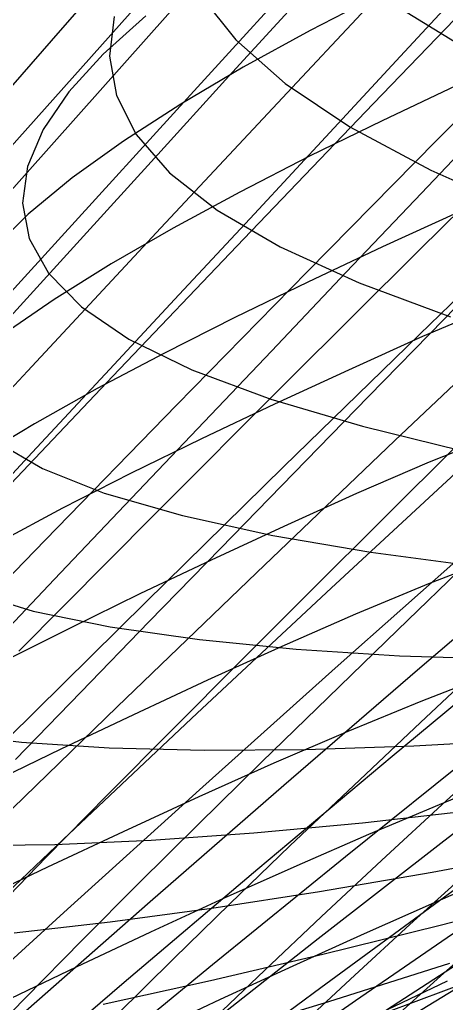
# Model space of a CAD drawing. Extents: x -607 to 1285, y -867 to 355.
# Drawn here: x 522.3 to 596.1, y -532 to -362 of the extents above; entities that cross this region are included whole.
import ezdxf

# ---------------------------------------------------------------- set-up
doc = ezdxf.new("R2010")
doc.units = 0
for name, color, linetype in [('0_5976', 7, 'CONTINUOUS'), ('0_5977', 7, 'CONTINUOUS'), ('0_6079', 7, 'CONTINUOUS'), ('0_6080', 7, 'CONTINUOUS'), ('0_6114', 7, 'CONTINUOUS'), ('0_6115', 7, 'CONTINUOUS'), ('0_6181', 7, 'CONTINUOUS'), ('0_6182', 7, 'CONTINUOUS'), ('0_6183', 7, 'CONTINUOUS'), ('0_6216', 7, 'CONTINUOUS'), ('0_6217', 7, 'CONTINUOUS'), ('0_6218', 7, 'CONTINUOUS'), ('0_6219', 7, 'CONTINUOUS'), ('0_6283', 7, 'CONTINUOUS'), ('0_6284', 7, 'CONTINUOUS'), ('0_6285', 7, 'CONTINUOUS'), ('0_6286', 7, 'CONTINUOUS'), ('0_6319', 7, 'CONTINUOUS'), ('0_6320', 7, 'CONTINUOUS'), ('0_6321', 7, 'CONTINUOUS'), ('0_6322', 7, 'CONTINUOUS'), ('0_6323', 7, 'CONTINUOUS'), ('0_6324', 7, 'CONTINUOUS'), ('0_6325', 7, 'CONTINUOUS'), ('0_6387', 7, 'CONTINUOUS'), ('0_6388', 7, 'CONTINUOUS'), ('0_6389', 7, 'CONTINUOUS'), ('0_6390', 7, 'CONTINUOUS'), ('0_6424', 7, 'CONTINUOUS'), ('0_6425', 7, 'CONTINUOUS'), ('0_6426', 7, 'CONTINUOUS'), ('0_6427', 7, 'CONTINUOUS'), ('0_6428', 7, 'CONTINUOUS'), ('0_6429', 7, 'CONTINUOUS'), ('0_6430', 7, 'CONTINUOUS'), ('0_6490', 7, 'CONTINUOUS'), ('0_6491', 7, 'CONTINUOUS'), ('0_6492', 7, 'CONTINUOUS'), ('0_6493', 7, 'CONTINUOUS'), ('0_6494', 7, 'CONTINUOUS'), ('0_6529', 7, 'CONTINUOUS'), ('0_6530', 7, 'CONTINUOUS'), ('0_6531', 7, 'CONTINUOUS'), ('0_6532', 7, 'CONTINUOUS'), ('0_6533', 7, 'CONTINUOUS'), ('0_6534', 7, 'CONTINUOUS'), ('0_6535', 7, 'CONTINUOUS'), ('0_6594', 7, 'CONTINUOUS'), ('0_6595', 7, 'CONTINUOUS'), ('0_6596', 7, 'CONTINUOUS'), ('0_6597', 7, 'CONTINUOUS'), ('0_6634', 7, 'CONTINUOUS'), ('0_6635', 7, 'CONTINUOUS'), ('0_6636', 7, 'CONTINUOUS'), ('0_6637', 7, 'CONTINUOUS'), ('0_6638', 7, 'CONTINUOUS'), ('0_6639', 7, 'CONTINUOUS'), ('0_6640', 7, 'CONTINUOUS'), ('0_6641', 7, 'CONTINUOUS'), ('0_6642', 7, 'CONTINUOUS'), ('0_6695', 7, 'CONTINUOUS'), ('0_6696', 7, 'CONTINUOUS'), ('0_6697', 7, 'CONTINUOUS'), ('0_6698', 7, 'CONTINUOUS'), ('0_6738', 7, 'CONTINUOUS'), ('0_6739', 7, 'CONTINUOUS'), ('0_6740', 7, 'CONTINUOUS'), ('0_6741', 7, 'CONTINUOUS'), ('0_6742', 7, 'CONTINUOUS'), ('0_6743', 7, 'CONTINUOUS'), ('0_6744', 7, 'CONTINUOUS'), ('0_6798', 7, 'CONTINUOUS'), ('0_6799', 7, 'CONTINUOUS'), ('0_6800', 7, 'CONTINUOUS'), ('0_6801', 7, 'CONTINUOUS'), ('0_6842', 7, 'CONTINUOUS'), ('0_6843', 7, 'CONTINUOUS'), ('0_6844', 7, 'CONTINUOUS'), ('0_6845', 7, 'CONTINUOUS'), ('0_6846', 7, 'CONTINUOUS'), ('0_6847', 7, 'CONTINUOUS'), ('0_6900', 7, 'CONTINUOUS'), ('0_6901', 7, 'CONTINUOUS'), ('0_6902', 7, 'CONTINUOUS'), ('0_6903', 7, 'CONTINUOUS'), ('0_6947', 7, 'CONTINUOUS'), ('0_6948', 7, 'CONTINUOUS'), ('0_6949', 7, 'CONTINUOUS'), ('0_6950', 7, 'CONTINUOUS'), ('0_6951', 7, 'CONTINUOUS'), ('0_7004', 7, 'CONTINUOUS'), ('0_7005', 7, 'CONTINUOUS'), ('0_7006', 7, 'CONTINUOUS'), ('0_7007', 7, 'CONTINUOUS'), ('0_7052', 7, 'CONTINUOUS'), ('0_7053', 7, 'CONTINUOUS'), ('0_7054', 7, 'CONTINUOUS'), ('0_7107', 7, 'CONTINUOUS'), ('0_7108', 7, 'CONTINUOUS'), ('0_7109', 7, 'CONTINUOUS'), ('0_7110', 7, 'CONTINUOUS'), ('0_7156', 7, 'CONTINUOUS'), ('0_7209', 7, 'CONTINUOUS'), ('0_7210', 7, 'CONTINUOUS'), ('0_7211', 7, 'CONTINUOUS'), ('0_7212', 7, 'CONTINUOUS'), ('0_7311', 7, 'CONTINUOUS'), ('0_7312', 7, 'CONTINUOUS'), ('0_7313', 7, 'CONTINUOUS'), ('0_7415', 7, 'CONTINUOUS'), ('0_7416', 7, 'CONTINUOUS'), ('0_7417', 7, 'CONTINUOUS'), ('0_7519', 7, 'CONTINUOUS'), ('0_7520', 7, 'CONTINUOUS'), ('0_7521', 7, 'CONTINUOUS'), ('0_7623', 7, 'CONTINUOUS'), ('0_7624', 7, 'CONTINUOUS'), ('0_7727', 7, 'CONTINUOUS'), ('0_7728', 7, 'CONTINUOUS'), ('0_7831', 7, 'CONTINUOUS'), ('0_8105', 7, 'CONTINUOUS'), ('0_8209', 7, 'CONTINUOUS'), ('0_8210', 7, 'CONTINUOUS'), ('0_8211', 7, 'CONTINUOUS'), ('0_8212', 7, 'CONTINUOUS'), ('0_8213', 7, 'CONTINUOUS'), ('0_8314', 7, 'CONTINUOUS'), ('0_8315', 7, 'CONTINUOUS'), ('0_8316', 7, 'CONTINUOUS'), ('0_8317', 7, 'CONTINUOUS'), ('0_8318', 7, 'CONTINUOUS'), ('0_8319', 7, 'CONTINUOUS'), ('0_8320', 7, 'CONTINUOUS'), ('0_8321', 7, 'CONTINUOUS'), ('0_8348', 7, 'CONTINUOUS'), ('0_8418', 7, 'CONTINUOUS'), ('0_8419', 7, 'CONTINUOUS'), ('0_8420', 7, 'CONTINUOUS'), ('0_8421', 7, 'CONTINUOUS'), ('0_8422', 7, 'CONTINUOUS'), ('0_8423', 7, 'CONTINUOUS'), ('0_8424', 7, 'CONTINUOUS'), ('0_8425', 7, 'CONTINUOUS'), ('0_8449', 7, 'CONTINUOUS'), ('0_8450', 7, 'CONTINUOUS'), ('0_8523', 7, 'CONTINUOUS'), ('0_8524', 7, 'CONTINUOUS'), ('0_8525', 7, 'CONTINUOUS'), ('0_8526', 7, 'CONTINUOUS'), ('0_8527', 7, 'CONTINUOUS'), ('0_8528', 7, 'CONTINUOUS'), ('0_8529', 7, 'CONTINUOUS'), ('0_8530', 7, 'CONTINUOUS'), ('0_8551', 7, 'CONTINUOUS'), ('0_8552', 7, 'CONTINUOUS'), ('0_8553', 7, 'CONTINUOUS'), ('0_8554', 7, 'CONTINUOUS'), ('0_8627', 7, 'CONTINUOUS'), ('0_8628', 7, 'CONTINUOUS'), ('0_8629', 7, 'CONTINUOUS'), ('0_8630', 7, 'CONTINUOUS'), ('0_8631', 7, 'CONTINUOUS'), ('0_8632', 7, 'CONTINUOUS'), ('0_8633', 7, 'CONTINUOUS'), ('0_8634', 7, 'CONTINUOUS'), ('0_8652', 7, 'CONTINUOUS'), ('0_8653', 7, 'CONTINUOUS'), ('0_8654', 7, 'CONTINUOUS'), ('0_8655', 7, 'CONTINUOUS'), ('0_8656', 7, 'CONTINUOUS'), ('0_8732', 7, 'CONTINUOUS'), ('0_8733', 7, 'CONTINUOUS'), ('0_8734', 7, 'CONTINUOUS'), ('0_8735', 7, 'CONTINUOUS'), ('0_8736', 7, 'CONTINUOUS'), ('0_8737', 7, 'CONTINUOUS'), ('0_8738', 7, 'CONTINUOUS'), ('0_8739', 7, 'CONTINUOUS'), ('0_8755', 7, 'CONTINUOUS'), ('0_8756', 7, 'CONTINUOUS'), ('0_8757', 7, 'CONTINUOUS'), ('0_8758', 7, 'CONTINUOUS'), ('0_8759', 7, 'CONTINUOUS'), ('0_8838', 7, 'CONTINUOUS'), ('0_8839', 7, 'CONTINUOUS'), ('0_8840', 7, 'CONTINUOUS'), ('0_8841', 7, 'CONTINUOUS'), ('0_8842', 7, 'CONTINUOUS'), ('0_8843', 7, 'CONTINUOUS'), ('0_8844', 7, 'CONTINUOUS'), ('0_8856', 7, 'CONTINUOUS'), ('0_8857', 7, 'CONTINUOUS'), ('0_8858', 7, 'CONTINUOUS'), ('0_8859', 7, 'CONTINUOUS'), ('0_8860', 7, 'CONTINUOUS'), ('0_8861', 7, 'CONTINUOUS'), ('0_8862', 7, 'CONTINUOUS'), ('0_8942', 7, 'CONTINUOUS'), ('0_8943', 7, 'CONTINUOUS'), ('0_8944', 7, 'CONTINUOUS'), ('0_8945', 7, 'CONTINUOUS'), ('0_8946', 7, 'CONTINUOUS'), ('0_8947', 7, 'CONTINUOUS'), ('0_8948', 7, 'CONTINUOUS'), ('0_8958', 7, 'CONTINUOUS'), ('0_8959', 7, 'CONTINUOUS'), ('0_8960', 7, 'CONTINUOUS'), ('0_8961', 7, 'CONTINUOUS'), ('0_8962', 7, 'CONTINUOUS'), ('0_8963', 7, 'CONTINUOUS'), ('0_8964', 7, 'CONTINUOUS'), ('0_9047', 7, 'CONTINUOUS'), ('0_9048', 7, 'CONTINUOUS'), ('0_9049', 7, 'CONTINUOUS'), ('0_9050', 7, 'CONTINUOUS'), ('0_9051', 7, 'CONTINUOUS'), ('0_9052', 7, 'CONTINUOUS'), ('0_9053', 7, 'CONTINUOUS'), ('0_9060', 7, 'CONTINUOUS'), ('0_9061', 7, 'CONTINUOUS'), ('0_9062', 7, 'CONTINUOUS'), ('0_9063', 7, 'CONTINUOUS'), ('0_9064', 7, 'CONTINUOUS'), ('0_9065', 7, 'CONTINUOUS'), ('0_9066', 7, 'CONTINUOUS'), ('0_9156', 7, 'CONTINUOUS'), ('0_9157', 7, 'CONTINUOUS'), ('0_9158', 7, 'CONTINUOUS'), ('0_9159', 7, 'CONTINUOUS'), ('0_9160', 7, 'CONTINUOUS'), ('0_9161', 7, 'CONTINUOUS'), ('0_9162', 7, 'CONTINUOUS'), ('0_9163', 7, 'CONTINUOUS'), ('0_9164', 7, 'CONTINUOUS'), ('0_9165', 7, 'CONTINUOUS'), ('0_9166', 7, 'CONTINUOUS'), ('0_9167', 7, 'CONTINUOUS'), ('0_9168', 7, 'CONTINUOUS'), ('0_9169', 7, 'CONTINUOUS'), ('0_9262', 7, 'CONTINUOUS'), ('0_9263', 7, 'CONTINUOUS'), ('0_9264', 7, 'CONTINUOUS'), ('0_9265', 7, 'CONTINUOUS'), ('0_9266', 7, 'CONTINUOUS'), ('0_9267', 7, 'CONTINUOUS'), ('0_9268', 7, 'CONTINUOUS'), ('0_9269', 7, 'CONTINUOUS'), ('0_9270', 7, 'CONTINUOUS'), ('0_9369', 7, 'CONTINUOUS'), ('0_9370', 7, 'CONTINUOUS'), ('0_9371', 7, 'CONTINUOUS'), ('0_9372', 7, 'CONTINUOUS'), ('0_9373', 7, 'CONTINUOUS'), ('0_9374', 7, 'CONTINUOUS'), ('0_9475', 7, 'CONTINUOUS')]:
    doc.layers.add(name, color=color, linetype=linetype)

msp = doc.modelspace()

# ---------------------------------------------------------------- linework, layer by layer
at = {"layer": '0_5976'}
msp.add_polyline3d([(505.521, -391.2412, -2833.6277), (527.8435, -365.6946, -2810.3857)], dxfattribs=at)
at = {"layer": '0_5977'}
msp.add_polyline3d([(527.8435, -365.6946, -2810.3857), (549.7446, -340.5451, -2785.8867)], dxfattribs=at)
at = {"layer": '0_6079'}
msp.add_polyline3d([(514.2248, -398.9233, -2824.2), (536.6839, -373.737, -2800.0134)], dxfattribs=at)
at = {"layer": '0_6080'}
msp.add_polyline3d([(536.6839, -373.737, -2800.0134), (558.7184, -348.9958, -2774.708)], dxfattribs=at)
at = {"layer": '0_6114'}
msp.add_polyline3d([(542.8761, -359.291, -2412.4104), (529.9225, -373.7756, -2424.2305)], dxfattribs=at)
at = {"layer": '0_6115'}
msp.add_polyline3d([(529.9225, -373.7756, -2424.2305), (517.0091, -388.221, -2436.3022)], dxfattribs=at)
at = {"layer": '0_6181'}
msp.add_polyline3d([(505.6802, -425.6717, -2841.7708), (528.9434, -400.1433, -2817.481)], dxfattribs=at)
at = {"layer": '0_6182'}
msp.add_polyline3d([(528.9434, -400.1433, -2817.481), (551.8364, -375.0371, -2792.1396)], dxfattribs=at)
at = {"layer": '0_6183'}
msp.add_polyline3d([(551.8364, -375.0371, -2792.1396), (574.2639, -350.4583, -2765.8115)], dxfattribs=at)
at = {"layer": '0_6216'}
msp.add_polyline3d([(571.2908, -357.7548, -2408.4111), (558.4816, -371.8293, -2420.1575)], dxfattribs=at)
at = {"layer": '0_6217'}
msp.add_polyline3d([(558.4816, -371.8293, -2420.1575), (545.6112, -385.9664, -2432.4036)], dxfattribs=at)
at = {"layer": '0_6218'}
msp.add_polyline3d([(545.6112, -385.9664, -2432.4036), (532.7811, -400.056, -2444.887)], dxfattribs=at)
at = {"layer": '0_6219'}
msp.add_polyline3d([(532.7811, -400.056, -2444.887), (520.0931, -413.9884, -2457.346)], dxfattribs=at)
at = {"layer": '0_6283'}
msp.add_polyline3d([(500.4094, -447.784, -2856.4407), (523.6848, -422.7432, -2832.9783)], dxfattribs=at)
at = {"layer": '0_6284'}
msp.add_polyline3d([(523.6848, -422.7432, -2832.9783), (546.7095, -398.0289, -2808.4248)], dxfattribs=at)
at = {"layer": '0_6285'}
msp.add_polyline3d([(546.7095, -398.0289, -2808.4248), (569.394, -373.7388, -2782.8396)], dxfattribs=at)
at = {"layer": '0_6286'}
msp.add_polyline3d([(569.394, -373.7388, -2782.8396), (591.6487, -349.9706, -2756.2822)], dxfattribs=at)
at = {"layer": '0_6319'}
msp.add_polyline3d([(601.6226, -353.8025, -2401.9556), (588.8384, -367.6054, -2413.6829)], dxfattribs=at)
at = {"layer": '0_6320'}
msp.add_polyline3d([(588.8384, -367.6054, -2413.6829), (575.8885, -381.5621, -2426.1577)], dxfattribs=at)
at = {"layer": '0_6321'}
msp.add_polyline3d([(575.8885, -381.5621, -2426.1577), (562.8759, -395.5683, -2439.1187)], dxfattribs=at)
at = {"layer": '0_6322'}
msp.add_polyline3d([(562.8759, -395.5683, -2439.1187), (549.9036, -409.5198, -2452.3044)], dxfattribs=at)
at = {"layer": '0_6323'}
msp.add_polyline3d([(549.9036, -409.5198, -2452.3044), (537.0748, -423.3126, -2465.4531)], dxfattribs=at)
at = {"layer": '0_6324'}
msp.add_polyline3d([(537.0748, -423.3126, -2465.4531), (524.4923, -436.8423, -2478.3037)], dxfattribs=at)
at = {"layer": '0_6325'}
msp.add_polyline3d([(524.4923, -436.8423, -2478.3037), (512.2594, -450.0048, -2490.5947)], dxfattribs=at)
at = {"layer": '0_6387'}
msp.add_polyline3d([(515.5308, -447.7036, -2847.0557), (538.4088, -423.6304, -2823.3694)], dxfattribs=at)
at = {"layer": '0_6388'}
msp.add_polyline3d([(538.4088, -423.6304, -2823.3694), (561.0612, -399.8882, -2798.6477)], dxfattribs=at)
at = {"layer": '0_6389'}
msp.add_polyline3d([(561.0612, -399.8882, -2798.6477), (583.4026, -376.5689, -2772.9485)], dxfattribs=at)
at = {"layer": '0_6390'}
msp.add_polyline3d([(583.4026, -376.5689, -2772.9485), (605.3481, -353.7642, -2746.3286)], dxfattribs=at)
at = {"layer": '0_6424'}
msp.add_polyline3d([(604.6531, -378.4148, -2422.4436), (591.7432, -392.0344, -2435.3286)], dxfattribs=at)
at = {"layer": '0_6425'}
msp.add_polyline3d([(591.7432, -392.0344, -2435.3286), (578.7679, -405.6936, -2448.6792)], dxfattribs=at)
at = {"layer": '0_6426'}
msp.add_polyline3d([(578.7679, -405.6936, -2448.6792), (565.8312, -419.2939, -2462.2395)], dxfattribs=at)
at = {"layer": '0_6427'}
msp.add_polyline3d([(565.8312, -419.2939, -2462.2395), (553.0367, -432.7372, -2475.7527)], dxfattribs=at)
at = {"layer": '0_6428'}
msp.add_polyline3d([(553.0367, -432.7372, -2475.7527), (540.4883, -445.925, -2488.9634)], dxfattribs=at)
at = {"layer": '0_6429'}
msp.add_polyline3d([(540.4883, -445.925, -2488.9634), (528.2898, -458.7593, -2501.6147)], dxfattribs=at)
at = {"layer": '0_6430'}
msp.add_polyline3d([(528.2898, -458.7593, -2501.6147), (516.545, -471.1414, -2513.4514)], dxfattribs=at)
at = {"layer": '0_6490'}
msp.add_polyline3d([(503.8777, -475.5375, -2863.7441), (526.741, -451.9496, -2840.421)], dxfattribs=at)
at = {"layer": '0_6491'}
msp.add_polyline3d([(526.741, -451.9496, -2840.421), (549.4971, -428.5927, -2816.066)], dxfattribs=at)
at = {"layer": '0_6492'}
msp.add_polyline3d([(549.4971, -428.5927, -2816.066), (572.0637, -405.5541, -2790.7395)], dxfattribs=at)
at = {"layer": '0_6493'}
msp.add_polyline3d([(572.0637, -405.5541, -2790.7395), (594.3585, -382.9211, -2764.5017)], dxfattribs=at)
at = {"layer": '0_6494'}
msp.add_polyline3d([(594.3585, -382.9211, -2764.5017), (616.2996, -360.7809, -2737.412)], dxfattribs=at)
at = {"layer": '0_6529'}
msp.add_polyline3d([(608.7653, -400.3118, -2443.8105), (595.6713, -413.765, -2457.6963)], dxfattribs=at)
at = {"layer": '0_6530'}
msp.add_polyline3d([(595.6713, -413.765, -2457.6963), (582.6111, -427.1591, -2471.777)], dxfattribs=at)
at = {"layer": '0_6531'}
msp.add_polyline3d([(582.6111, -427.1591, -2471.777), (569.6926, -440.398, -2485.8)], dxfattribs=at)
at = {"layer": '0_6532'}
msp.add_polyline3d([(569.6926, -440.398, -2485.8), (557.0232, -453.3857, -2499.5127)], dxfattribs=at)
at = {"layer": '0_6533'}
msp.add_polyline3d([(557.0232, -453.3857, -2499.5127), (544.7111, -466.0259, -2512.662)], dxfattribs=at)
at = {"layer": '0_6534'}
msp.add_polyline3d([(544.7111, -466.0259, -2512.662), (532.8637, -478.2226, -2524.9956)], dxfattribs=at)
at = {"layer": '0_6535'}
msp.add_polyline3d([(532.8637, -478.2226, -2524.9956), (521.5888, -489.8798, -2536.2605)], dxfattribs=at)
at = {"layer": '0_6594'}
msp.add_polyline3d([(522.1565, -471.1289, -2857.9263), (545.4217, -447.7038, -2833.6147)], dxfattribs=at)
at = {"layer": '0_6595'}
msp.add_polyline3d([(545.4217, -447.7038, -2833.6147), (568.5422, -424.5747, -2808.362)], dxfattribs=at)
at = {"layer": '0_6596'}
msp.add_polyline3d([(568.5422, -424.5747, -2808.362), (591.4288, -401.8347, -2782.2363)], dxfattribs=at)
at = {"layer": '0_6597'}
msp.add_polyline3d([(591.4288, -401.8347, -2782.2363), (613.9929, -379.5765, -2755.3057)], dxfattribs=at)
at = {"layer": '0_6634'}
msp.add_polyline3d([(598.0269, -435.4106, -2482.8672), (585.221, -448.1722, -2497.212)], dxfattribs=at)
at = {"layer": '0_6635'}
msp.add_polyline3d([(585.221, -448.1722, -2497.212), (572.6614, -460.6934, -2511.2424)], dxfattribs=at)
at = {"layer": '0_6636'}
msp.add_polyline3d([(572.6614, -460.6934, -2511.2424), (560.4529, -472.8878, -2524.713)], dxfattribs=at)
at = {"layer": '0_6637'}
msp.add_polyline3d([(560.4529, -472.8878, -2524.713), (548.6999, -484.6691, -2537.3765)], dxfattribs=at)
at = {"layer": '0_6638'}
msp.add_polyline3d([(548.6999, -484.6691, -2537.3765), (537.5068, -495.9509, -2548.987)], dxfattribs=at)
at = {"layer": '0_6639'}
msp.add_polyline3d([(537.5068, -495.9509, -2548.987), (526.9782, -506.6469, -2559.2983)], dxfattribs=at)
at = {"layer": '0_6640'}
msp.add_polyline3d([(526.9782, -506.6469, -2559.2983), (517.2185, -516.6707, -2568.064)], dxfattribs=at)
at = {"layer": '0_6641'}
msp.add_polyline3d([(533.1487, -521.0161, -2581.9219), (523.1854, -531.1203, -2590.621)], dxfattribs=at)
at = {"layer": '0_6642'}
msp.add_polyline3d([(523.1854, -531.1203, -2590.621), (512.9226, -541.6633, -2598.7874)], dxfattribs=at)
at = {"layer": '0_6695'}
msp.add_polyline3d([(520.3215, -486.1699, -2874.508), (544.169, -462.5985, -2850.0806)], dxfattribs=at)
at = {"layer": '0_6696'}
msp.add_polyline3d([(544.169, -462.5985, -2850.0806), (567.9039, -439.3118, -2824.749)], dxfattribs=at)
at = {"layer": '0_6697'}
msp.add_polyline3d([(567.9039, -439.3118, -2824.749), (591.4307, -416.4074, -2798.5913)], dxfattribs=at)
at = {"layer": '0_6698'}
msp.add_polyline3d([(591.4307, -416.4074, -2798.5913), (614.6544, -393.9827, -2771.6858)], dxfattribs=at)
at = {"layer": '0_6738'}
msp.add_polyline3d([(599.8843, -455.6592, -2509.9978), (587.5944, -467.5418, -2524.1458)], dxfattribs=at)
at = {"layer": '0_6739'}
msp.add_polyline3d([(587.5944, -467.5418, -2524.1458), (575.6415, -479.1258, -2537.7446)], dxfattribs=at)
at = {"layer": '0_6740'}
msp.add_polyline3d([(575.6415, -479.1258, -2537.7446), (564.1232, -490.3383, -2550.5579)], dxfattribs=at)
at = {"layer": '0_6741'}
msp.add_polyline3d([(564.1232, -490.3383, -2550.5579), (553.1367, -501.1062, -2562.3494)], dxfattribs=at)
at = {"layer": '0_6742'}
msp.add_polyline3d([(553.1367, -501.1062, -2562.3494), (542.7794, -511.3564, -2572.8828)], dxfattribs=at)
at = {"layer": '0_6743'}
msp.add_polyline3d([(542.7794, -511.3564, -2572.8828), (533.1487, -521.016, -2581.9219)], dxfattribs=at)
at = {"layer": '0_6744'}
msp.add_polyline3d([(548.9655, -524.2114, -2596.0857), (538.8627, -534.2183, -2605.2827)], dxfattribs=at)
at = {"layer": '0_6798'}
msp.add_polyline3d([(515.0424, -504.1436, -2891.1797), (539.1492, -480.7637, -2866.7827)], dxfattribs=at)
at = {"layer": '0_6799'}
msp.add_polyline3d([(539.1492, -480.7637, -2866.7827), (563.2225, -457.6071, -2841.4795)], dxfattribs=at)
at = {"layer": '0_6800'}
msp.add_polyline3d([(563.2225, -457.6071, -2841.4795), (587.1655, -434.7711, -2815.3525)], dxfattribs=at)
at = {"layer": '0_6801'}
msp.add_polyline3d([(587.1655, -434.7711, -2815.3525), (610.8812, -412.3528, -2788.4844)], dxfattribs=at)
at = {"layer": '0_6842'}
msp.add_polyline3d([(603.561, -472.2178, -2536.1277), (591.5883, -483.4454, -2550.135)], dxfattribs=at)
at = {"layer": '0_6843'}
msp.add_polyline3d([(591.5883, -483.4454, -2550.135), (580.0466, -494.3245, -2563.3645)], dxfattribs=at)
at = {"layer": '0_6844'}
msp.add_polyline3d([(580.0466, -494.3245, -2563.3645), (569.0318, -504.7891, -2575.5862)], dxfattribs=at)
at = {"layer": '0_6845'}
msp.add_polyline3d([(569.0318, -504.7891, -2575.5862), (558.6395, -514.7734, -2586.57)], dxfattribs=at)
at = {"layer": '0_6846'}
msp.add_polyline3d([(558.6395, -514.7734, -2586.57), (548.9655, -524.2114, -2596.086)], dxfattribs=at)
at = {"layer": '0_6847'}
msp.add_polyline3d([(564.6565, -526.2452, -2610.4934), (554.8922, -535.6038, -2620.001)], dxfattribs=at)
at = {"layer": '0_6900'}
msp.add_polyline3d([(506.7953, -525.5666, -2903.9346), (529.8361, -503.6656, -2880.7285)], dxfattribs=at)
at = {"layer": '0_6901'}
msp.add_polyline3d([(529.8361, -503.6656, -2880.7285), (552.9736, -481.8696, -2856.5923)], dxfattribs=at)
at = {"layer": '0_6902'}
msp.add_polyline3d([(552.9736, -481.8696, -2856.5923), (576.1218, -460.264, -2831.5986)], dxfattribs=at)
at = {"layer": '0_6903'}
msp.add_polyline3d([(576.1218, -460.264, -2831.5986), (599.1942, -438.9343, -2805.82)], dxfattribs=at)
at = {"layer": '0_6947'}
msp.add_polyline3d([(607.73, -486.3445, -2562.7083), (596.0391, -497.007, -2576.3848)], dxfattribs=at)
at = {"layer": '0_6948'}
msp.add_polyline3d([(596.0391, -497.007, -2576.3848), (584.8958, -507.2557, -2589.0586)], dxfattribs=at)
at = {"layer": '0_6949'}
msp.add_polyline3d([(584.8958, -507.2557, -2589.0586), (574.4011, -517.024, -2600.5034)], dxfattribs=at)
at = {"layer": '0_6950'}
msp.add_polyline3d([(574.4011, -517.024, -2600.5034), (564.6564, -526.2452, -2610.4937)], dxfattribs=at)
at = {"layer": '0_6951'}
msp.add_polyline3d([(580.2102, -527.1085, -2625.082), (570.4357, -536.1892, -2634.977)], dxfattribs=at)
at = {"layer": '0_7004'}
msp.add_polyline3d([(506.6895, -537.5032, -2913.1614), (529.9689, -516.2656, -2888.1584)], dxfattribs=at)
at = {"layer": '0_7005'}
msp.add_polyline3d([(529.9689, -516.2656, -2888.1584), (553.3794, -495.1047, -2862.2908)], dxfattribs=at)
at = {"layer": '0_7006'}
msp.add_polyline3d([(553.3794, -495.1047, -2862.2908), (576.8298, -474.105, -2835.6504)], dxfattribs=at)
at = {"layer": '0_7007'}
msp.add_polyline3d([(576.8298, -474.105, -2835.6504), (600.2292, -453.3512, -2808.33)], dxfattribs=at)
at = {"layer": '0_7052'}
msp.add_polyline3d([(599.9977, -509.1091, -2603.6357), (589.7227, -518.3778, -2615.0593)], dxfattribs=at)
at = {"layer": '0_7053'}
msp.add_polyline3d([(589.7227, -518.3778, -2615.0593), (580.2101, -527.1085, -2625.082)], dxfattribs=at)
at = {"layer": '0_7054'}
msp.add_polyline3d([(595.616, -526.7961, -2639.7883), (585.6272, -535.7772, -2650.2183)], dxfattribs=at)
at = {"layer": '0_7107'}
msp.add_polyline3d([(521.9392, -534.5526, -2907.839), (544.8749, -514.386, -2882.4023)], dxfattribs=at)
at = {"layer": '0_7108'}
msp.add_polyline3d([(544.8749, -514.386, -2882.4023), (567.9459, -494.2985, -2856.1687)], dxfattribs=at)
at = {"layer": '0_7109'}
msp.add_polyline3d([(567.9459, -494.2985, -2856.1687), (591.0677, -474.3654, -2829.2285)], dxfattribs=at)
at = {"layer": '0_7110'}
msp.add_polyline3d([(591.0677, -474.3654, -2829.2285), (614.1559, -454.6619, -2801.6714)], dxfattribs=at)
at = {"layer": '0_7156'}
msp.add_polyline3d([(605.1209, -518.3834, -2629.428), (595.616, -526.7961, -2639.7883)], dxfattribs=at)
at = {"layer": '0_7209'}
msp.add_polyline3d([(517.486, -547.9407, -2925.6707), (540.3718, -528.3486, -2900.3105)], dxfattribs=at)
at = {"layer": '0_7210'}
msp.add_polyline3d([(540.3718, -528.3486, -2900.3105), (563.4701, -508.7718, -2874.1377)], dxfattribs=at)
at = {"layer": '0_7211'}
msp.add_polyline3d([(563.4701, -508.7718, -2874.1377), (586.6919, -489.2878, -2847.2473)], dxfattribs=at)
at = {"layer": '0_7212'}
msp.add_polyline3d([(586.6919, -489.2878, -2847.2473), (609.9479, -469.9745, -2819.7344)], dxfattribs=at)
at = {"layer": '0_7311'}
msp.add_polyline3d([(532.9154, -543.9147, -2920.8293), (555.6568, -525.2571, -2894.8965)], dxfattribs=at)
at = {"layer": '0_7312'}
msp.add_polyline3d([(555.6568, -525.2571, -2894.8965), (578.6161, -506.6097, -2868.2158)], dxfattribs=at)
at = {"layer": '0_7313'}
msp.add_polyline3d([(578.6161, -506.6097, -2868.2158), (601.7043, -488.0473, -2840.884)], dxfattribs=at)
at = {"layer": '0_7415'}
msp.add_polyline3d([(552.4434, -537.6617, -2908.5186), (573.9091, -520.7999, -2883.5142)], dxfattribs=at)
at = {"layer": '0_7416'}
msp.add_polyline3d([(573.9091, -520.7999, -2883.5142), (595.6185, -503.9197, -2857.8098)], dxfattribs=at)
at = {"layer": '0_7417'}
msp.add_polyline3d([(595.6185, -503.9197, -2857.8098), (617.4952, -487.0844, -2831.4868)], dxfattribs=at)
at = {"layer": '0_7519'}
msp.add_polyline3d([(553.3461, -544.7994, -2920.1968), (574.3805, -529.2368, -2894.7742)], dxfattribs=at)
at = {"layer": '0_7520'}
msp.add_polyline3d([(574.3805, -529.2368, -2894.7742), (595.7252, -513.5947, -2868.6465)], dxfattribs=at)
at = {"layer": '0_7521'}
msp.add_polyline3d([(595.7252, -513.5947, -2868.6465), (617.3055, -497.9307, -2841.8992)], dxfattribs=at)
at = {"layer": '0_7623'}
msp.add_polyline3d([(559.1462, -546.2608, -2928.635), (580.3596, -531.5142, -2902.2656)], dxfattribs=at)
at = {"layer": '0_7624'}
msp.add_polyline3d([(580.3596, -531.5142, -2902.2656), (601.9049, -516.6657, -2875.2239)], dxfattribs=at)
at = {"layer": '0_7727'}
msp.add_polyline3d([(566.245, -545.7683, -2935.946), (587.8159, -531.723, -2908.543)], dxfattribs=at)
at = {"layer": '0_7728'}
msp.add_polyline3d([(587.8159, -531.723, -2908.543), (609.7338, -517.5566, -2880.5034)], dxfattribs=at)
at = {"layer": '0_7831'}
msp.add_polyline3d([(581.384, -539.3548, -2933.2397), (603.3905, -525.9518, -2904.86)], dxfattribs=at)
at = {"layer": '0_8105'}
msp.add_polyline3d([(596.1979, -528.1273, -2971.9653), (584.4913, -533.7488, -2987.5513)], dxfattribs=at)
at = {"layer": '0_8209'}
msp.add_polyline3d([(605.8505, -509.3597, -2991.847), (593.9363, -514.599, -3007.77)], dxfattribs=at)
at = {"layer": '0_8210'}
msp.add_polyline3d([(593.9363, -514.599, -3007.77), (581.8234, -520.0009, -3023.8608)], dxfattribs=at)
at = {"layer": '0_8211'}
msp.add_polyline3d([(581.8234, -520.0009, -3023.8608), (569.5091, -525.5757, -3040.1104)], dxfattribs=at)
at = {"layer": '0_8212'}
msp.add_polyline3d([(569.5091, -525.5757, -3040.1104), (556.9907, -531.3341, -3056.5105)], dxfattribs=at)
at = {"layer": '0_8213'}
msp.add_polyline3d([(556.9907, -531.3341, -3056.5105), (544.2656, -537.2863, -3073.0527)], dxfattribs=at)
at = {"layer": '0_8314'}
msp.add_polyline3d([(606.8351, -492.726, -3021.8352), (594.798, -497.6672, -3037.7961)], dxfattribs=at)
at = {"layer": '0_8315'}
msp.add_polyline3d([(594.798, -497.6672, -3037.7961), (582.5889, -502.8202, -3053.813)], dxfattribs=at)
at = {"layer": '0_8316'}
msp.add_polyline3d([(582.5889, -502.8202, -3053.813), (570.208, -508.2003, -3069.8662)], dxfattribs=at)
at = {"layer": '0_8317'}
msp.add_polyline3d([(570.208, -508.2003, -3069.8662), (557.6559, -513.8227, -3085.9365)], dxfattribs=at)
at = {"layer": '0_8318'}
msp.add_polyline3d([(557.6559, -513.8227, -3085.9365), (544.9332, -519.7029, -3102.0042)], dxfattribs=at)
at = {"layer": '0_8319'}
msp.add_polyline3d([(544.9332, -519.7029, -3102.0042), (544.9332, -519.7028, -3102.0044)], dxfattribs=at)
at = {"layer": '0_8320'}
msp.add_polyline3d([(544.9332, -519.7028, -3102.0044), (532.1044, -525.7512, -3118.0605)], dxfattribs=at)
at = {"layer": '0_8321'}
msp.add_polyline3d([(532.1044, -525.7512, -3118.0605), (519.3295, -531.8273, -3133.9844)], dxfattribs=at)
at = {"layer": '0_8348'}
msp.add_polyline3d([(585.618, -533.551, -3010.7769), (606.5918, -525.7081, -2982.0303)], dxfattribs=at)
at = {"layer": '0_8418'}
msp.add_polyline3d([(604.0925, -474.9724, -3055.8972), (591.6376, -479.8352, -3072.15)], dxfattribs=at)
at = {"layer": '0_8419'}
msp.add_polyline3d([(591.6376, -479.8352, -3072.15), (579.0117, -484.9936, -3088.3643)], dxfattribs=at)
at = {"layer": '0_8420'}
msp.add_polyline3d([(579.0117, -484.9936, -3088.3643), (566.2158, -490.4704, -3104.5122)], dxfattribs=at)
at = {"layer": '0_8421'}
msp.add_polyline3d([(566.2158, -490.4704, -3104.5122), (553.2507, -496.2881, -3120.5664)], dxfattribs=at)
at = {"layer": '0_8422'}
msp.add_polyline3d([(553.2507, -496.2881, -3120.5664), (553.2505, -496.2885, -3120.5664)], dxfattribs=at)
at = {"layer": '0_8423'}
msp.add_polyline3d([(553.2505, -496.2885, -3120.5664), (540.1759, -502.3331, -3136.5532)], dxfattribs=at)
at = {"layer": '0_8424'}
msp.add_polyline3d([(540.1759, -502.3331, -3136.5532), (527.1491, -508.436, -3152.3896)], dxfattribs=at)
at = {"layer": '0_8425'}
msp.add_polyline3d([(527.1491, -508.436, -3152.3896), (514.3177, -514.5388, -3167.884)], dxfattribs=at)
at = {"layer": '0_8449'}
msp.add_polyline3d([(555.5489, -537.8212, -3069.052), (575.7376, -531.6347, -3040.768)], dxfattribs=at)
at = {"layer": '0_8450'}
msp.add_polyline3d([(575.7376, -531.6347, -3040.768), (596.6803, -525.0375, -3011.6333)], dxfattribs=at)
at = {"layer": '0_8523'}
msp.add_polyline3d([(605.4262, -454.7335, -3081.795), (592.9705, -459.5371, -3097.5974)], dxfattribs=at)
at = {"layer": '0_8524'}
msp.add_polyline3d([(592.9705, -459.5371, -3097.5974), (580.3712, -464.7206, -3113.2341)], dxfattribs=at)
at = {"layer": '0_8525'}
msp.add_polyline3d([(580.3712, -464.7206, -3113.2341), (567.6313, -470.3129, -3128.669)], dxfattribs=at)
at = {"layer": '0_8526'}
msp.add_polyline3d([(567.6313, -470.3129, -3128.669), (567.6313, -470.3129, -3128.6692)], dxfattribs=at)
at = {"layer": '0_8527'}
msp.add_polyline3d([(567.6313, -470.3129, -3128.6692), (554.7953, -476.1755, -3143.976)], dxfattribs=at)
at = {"layer": '0_8528'}
msp.add_polyline3d([(554.7953, -476.1755, -3143.976), (542.0038, -482.1154, -3159.125)], dxfattribs=at)
at = {"layer": '0_8529'}
msp.add_polyline3d([(542.0038, -482.1154, -3159.125), (529.4042, -488.0792, -3173.9258)], dxfattribs=at)
at = {"layer": '0_8530'}
msp.add_polyline3d([(529.4042, -488.0792, -3173.9258), (517.144, -494.0136, -3188.1868)], dxfattribs=at)
at = {"layer": '0_8551'}
msp.add_polyline3d([(536.7374, -532.1504, -3114.3357), (555.2688, -528.0513, -3087.5571)], dxfattribs=at)
at = {"layer": '0_8552'}
msp.add_polyline3d([(555.2688, -528.0513, -3087.5571), (574.7151, -523.4847, -3059.7407)], dxfattribs=at)
at = {"layer": '0_8553'}
msp.add_polyline3d([(574.7151, -523.4847, -3059.7407), (594.9872, -518.4766, -3031.0088)], dxfattribs=at)
at = {"layer": '0_8554'}
msp.add_polyline3d([(594.9872, -518.4766, -3031.0088), (615.9962, -513.053, -3001.4827)], dxfattribs=at)
at = {"layer": '0_8627'}
msp.add_polyline3d([(605.4742, -433.5765, -3107.3584), (593.0555, -438.498, -3122.5093)], dxfattribs=at)
at = {"layer": '0_8628'}
msp.add_polyline3d([(593.0555, -438.498, -3122.5093), (580.5385, -443.8977, -3137.3384)], dxfattribs=at)
at = {"layer": '0_8629'}
msp.add_polyline3d([(580.5385, -443.8977, -3137.3384), (580.5385, -443.8976, -3137.3384)], dxfattribs=at)
at = {"layer": '0_8630'}
msp.add_polyline3d([(580.5385, -443.8976, -3137.3384), (567.9551, -449.6098, -3151.9602)], dxfattribs=at)
at = {"layer": '0_8631'}
msp.add_polyline3d([(567.9551, -449.6098, -3151.9602), (555.4299, -455.4136, -3166.396)], dxfattribs=at)
at = {"layer": '0_8632'}
msp.add_polyline3d([(555.4299, -455.4136, -3166.396), (543.1084, -461.2612, -3180.4575)], dxfattribs=at)
at = {"layer": '0_8633'}
msp.add_polyline3d([(543.1084, -461.2612, -3180.4575), (531.1364, -467.105, -3193.9575)], dxfattribs=at)
at = {"layer": '0_8634'}
msp.add_polyline3d([(531.1364, -467.105, -3193.9575), (519.6595, -472.8973, -3206.7078)], dxfattribs=at)
at = {"layer": '0_8652'}
msp.add_polyline3d([(521.3717, -519.7983, -3156.7522), (537.9298, -517.9073, -3131.8523)], dxfattribs=at)
at = {"layer": '0_8653'}
msp.add_polyline3d([(537.9298, -517.9073, -3131.8523), (555.5441, -515.5154, -3105.7463)], dxfattribs=at)
at = {"layer": '0_8654'}
msp.add_polyline3d([(555.5441, -515.5154, -3105.7463), (574.1283, -512.6429, -3078.5542)], dxfattribs=at)
at = {"layer": '0_8655'}
msp.add_polyline3d([(574.1283, -512.6429, -3078.5542), (593.5961, -509.3096, -3050.3953)], dxfattribs=at)
at = {"layer": '0_8656'}
msp.add_polyline3d([(593.5961, -509.3096, -3050.3953), (613.8611, -505.5358, -3021.3892)], dxfattribs=at)
at = {"layer": '0_8732'}
msp.add_polyline3d([(604.6834, -411.4239, -3131.914), (591.9529, -416.8071, -3146.6921)], dxfattribs=at)
at = {"layer": '0_8733'}
msp.add_polyline3d([(591.9529, -416.8071, -3146.6921), (591.9529, -416.8071, -3146.6921)], dxfattribs=at)
at = {"layer": '0_8734'}
msp.add_polyline3d([(591.9529, -416.8071, -3146.6921), (579.1275, -422.5743, -3161.2556)], dxfattribs=at)
at = {"layer": '0_8735'}
msp.add_polyline3d([(579.1275, -422.5743, -3161.2556), (566.34, -428.4686, -3175.6401)], dxfattribs=at)
at = {"layer": '0_8736'}
msp.add_polyline3d([(566.34, -428.4686, -3175.6401), (553.7397, -434.4446, -3189.6558)], dxfattribs=at)
at = {"layer": '0_8737'}
msp.add_polyline3d([(553.7397, -434.4446, -3189.6558), (541.4759, -440.457, -3203.1116)], dxfattribs=at)
at = {"layer": '0_8738'}
msp.add_polyline3d([(541.4759, -440.457, -3203.1116), (529.6979, -446.4609, -3215.8176)], dxfattribs=at)
at = {"layer": '0_8739'}
msp.add_polyline3d([(529.6979, -446.4609, -3215.8176), (518.5554, -452.4107, -3227.5835)], dxfattribs=at)
at = {"layer": '0_8755'}
msp.add_polyline3d([(512.8973, -504.718, -3187.019), (528.3682, -504.5295, -3163.0605)], dxfattribs=at)
at = {"layer": '0_8756'}
msp.add_polyline3d([(528.3682, -504.5295, -3163.0605), (545.0289, -503.8014, -3137.755)], dxfattribs=at)
at = {"layer": '0_8757'}
msp.add_polyline3d([(545.0289, -503.8014, -3137.755), (562.789, -502.5514, -3111.227)], dxfattribs=at)
at = {"layer": '0_8758'}
msp.add_polyline3d([(562.789, -502.5514, -3111.227), (581.5576, -500.7978, -3083.601)], dxfattribs=at)
at = {"layer": '0_8759'}
msp.add_polyline3d([(581.5576, -500.7978, -3083.601), (601.2443, -498.5585, -3055.002)], dxfattribs=at)
at = {"layer": '0_8838'}
msp.add_polyline3d([(598.0442, -395.3751, -3156.723), (585.0319, -401.3181, -3171.0515)], dxfattribs=at)
at = {"layer": '0_8839'}
msp.add_polyline3d([(585.0319, -401.3181, -3171.0515), (572.1372, -407.3713, -3185.1055)], dxfattribs=at)
at = {"layer": '0_8840'}
msp.add_polyline3d([(572.1372, -407.3713, -3185.1055), (559.5164, -413.4933, -3198.6855)], dxfattribs=at)
at = {"layer": '0_8841'}
msp.add_polyline3d([(559.5164, -413.4933, -3198.6855), (547.3264, -419.6425, -3211.5933)], dxfattribs=at)
at = {"layer": '0_8842'}
msp.add_polyline3d([(547.3264, -419.6425, -3211.5933), (535.7235, -425.7771, -3223.6294)], dxfattribs=at)
at = {"layer": '0_8843'}
msp.add_polyline3d([(535.7235, -425.7771, -3223.6294), (524.8644, -431.8556, -3234.5952)], dxfattribs=at)
at = {"layer": '0_8844'}
msp.add_polyline3d([(524.8644, -431.8556, -3234.5952), (514.9056, -437.8365, -3244.2917)], dxfattribs=at)
at = {"layer": '0_8856'}
msp.add_polyline3d([(509.5527, -485.2803, -3210.3003), (522.6086, -486.8439, -3189.2522)], dxfattribs=at)
at = {"layer": '0_8857'}
msp.add_polyline3d([(522.6086, -486.8439, -3189.2522), (522.6087, -486.8439, -3189.2522)], dxfattribs=at)
at = {"layer": '0_8858'}
msp.add_polyline3d([(522.6087, -486.8439, -3189.2522), (537.7694, -487.8168, -3165.558)], dxfattribs=at)
at = {"layer": '0_8859'}
msp.add_polyline3d([(537.7694, -487.8168, -3165.558), (554.1919, -488.243, -3140.448)], dxfattribs=at)
at = {"layer": '0_8860'}
msp.add_polyline3d([(554.1919, -488.243, -3140.448), (571.7803, -488.1372, -3114.0542)], dxfattribs=at)
at = {"layer": '0_8861'}
msp.add_polyline3d([(571.7803, -488.1372, -3114.0542), (590.438, -487.5142, -3086.5078)], dxfattribs=at)
at = {"layer": '0_8862'}
msp.add_polyline3d([(590.438, -487.5142, -3086.5078), (610.069, -486.389, -3057.9414)], dxfattribs=at)
at = {"layer": '0_8942'}
msp.add_polyline3d([(597.7103, -373.4714, -3174.449), (584.9346, -379.516, -3188.0186)], dxfattribs=at)
at = {"layer": '0_8943'}
msp.add_polyline3d([(584.9346, -379.516, -3188.0186), (572.4282, -385.6521, -3201.1199)], dxfattribs=at)
at = {"layer": '0_8944'}
msp.add_polyline3d([(572.4282, -385.6521, -3201.1199), (560.3494, -391.8438, -3213.5527)], dxfattribs=at)
at = {"layer": '0_8945'}
msp.add_polyline3d([(560.3494, -391.8438, -3213.5527), (548.856, -398.0548, -3225.1167)], dxfattribs=at)
at = {"layer": '0_8946'}
msp.add_polyline3d([(548.856, -398.0548, -3225.1167), (538.1064, -404.2496, -3235.6118)], dxfattribs=at)
at = {"layer": '0_8947'}
msp.add_polyline3d([(538.1064, -404.2496, -3235.6118), (528.2585, -410.3921, -3244.8376)], dxfattribs=at)
at = {"layer": '0_8948'}
msp.add_polyline3d([(528.2585, -410.3921, -3244.8376), (519.4708, -416.4464, -3252.5938)], dxfattribs=at)
at = {"layer": '0_8958'}
msp.add_polyline3d([(514.1665, -461.0327, -3223.2222), (524.6744, -464.2277, -3205.267)], dxfattribs=at)
at = {"layer": '0_8959'}
msp.add_polyline3d([(524.6744, -464.2277, -3205.267), (537.9816, -466.9388, -3183.6396)], dxfattribs=at)
at = {"layer": '0_8960'}
msp.add_polyline3d([(537.9816, -466.9388, -3183.6396), (537.9816, -466.939, -3183.6396)], dxfattribs=at)
at = {"layer": '0_8961'}
msp.add_polyline3d([(537.9816, -466.939, -3183.6396), (553.4064, -469.1281, -3159.3635)], dxfattribs=at)
at = {"layer": '0_8962'}
msp.add_polyline3d([(553.4064, -469.1281, -3159.3635), (570.0964, -470.7864, -3133.6875)], dxfattribs=at)
at = {"layer": '0_8963'}
msp.add_polyline3d([(570.0964, -470.7864, -3133.6875), (587.9528, -471.9231, -3106.747)], dxfattribs=at)
at = {"layer": '0_8964'}
msp.add_polyline3d([(587.9528, -471.9231, -3106.747), (606.8773, -472.5472, -3078.6787)], dxfattribs=at)
at = {"layer": '0_9047'}
msp.add_polyline3d([(584.6389, -357.6141, -3202.871), (572.5109, -363.9161, -3215.0403)], dxfattribs=at)
at = {"layer": '0_9048'}
msp.add_polyline3d([(572.5109, -363.9161, -3215.0403), (560.9616, -370.2726, -3226.3518)], dxfattribs=at)
at = {"layer": '0_9049'}
msp.add_polyline3d([(560.9616, -370.2726, -3226.3518), (550.1527, -376.6525, -3236.6018)], dxfattribs=at)
at = {"layer": '0_9050'}
msp.add_polyline3d([(550.1527, -376.6525, -3236.6018), (540.2455, -383.0251, -3245.587)], dxfattribs=at)
at = {"layer": '0_9051'}
msp.add_polyline3d([(540.2455, -383.0251, -3245.587), (531.4013, -389.3599, -3253.1038)], dxfattribs=at)
at = {"layer": '0_9052'}
msp.add_polyline3d([(531.4013, -389.3599, -3253.1038), (523.7816, -395.6256, -3258.9492)], dxfattribs=at)
at = {"layer": '0_9053'}
msp.add_polyline3d([(523.7816, -395.6256, -3258.9492), (517.5478, -401.7917, -3262.9194)], dxfattribs=at)
at = {"layer": '0_9060'}
msp.add_polyline3d([(518.2868, -434.974, -3235.9763), (526.2733, -439.5815, -3221.1267)], dxfattribs=at)
at = {"layer": '0_9061'}
msp.add_polyline3d([(526.2733, -439.5815, -3221.1267), (536.9369, -443.8431, -3202.7747)], dxfattribs=at)
at = {"layer": '0_9062'}
msp.add_polyline3d([(536.9369, -443.8431, -3202.7747), (550.439, -447.7283, -3180.7173)], dxfattribs=at)
at = {"layer": '0_9063'}
msp.add_polyline3d([(550.439, -447.7283, -3180.7173), (550.439, -447.7282, -3180.7173)], dxfattribs=at)
at = {"layer": '0_9064'}
msp.add_polyline3d([(550.439, -447.7282, -3180.7173), (566.0892, -451.1533, -3155.9922)], dxfattribs=at)
at = {"layer": '0_9065'}
msp.add_polyline3d([(566.0892, -451.1533, -3155.9922), (583.0221, -454.0584, -3129.8655)], dxfattribs=at)
at = {"layer": '0_9066'}
msp.add_polyline3d([(583.0221, -454.0584, -3129.8655), (601.1366, -456.4464, -3102.4775)], dxfattribs=at)
at = {"layer": '0_9156'}
msp.add_polyline3d([(544.1348, -361.3816, -3251.539), (536.773, -367.9782, -3256.7625)], dxfattribs=at)
at = {"layer": '0_9157'}
msp.add_polyline3d([(536.773, -367.9782, -3256.7625), (530.7982, -374.5366, -3260.12)], dxfattribs=at)
at = {"layer": '0_9158'}
msp.add_polyline3d([(530.7982, -374.5366, -3260.12), (526.3695, -381.0314, -3261.413)], dxfattribs=at)
at = {"layer": '0_9159'}
msp.add_polyline3d([(526.3695, -381.0314, -3261.413), (523.6466, -387.4365, -3260.4426)], dxfattribs=at)
at = {"layer": '0_9160'}
msp.add_polyline3d([(523.6466, -387.4365, -3260.4426), (522.7886, -393.7271, -3257.0098)], dxfattribs=at)
at = {"layer": '0_9161'}
msp.add_polyline3d([(522.7886, -393.7271, -3257.0098), (523.9549, -399.8772, -3250.9155)], dxfattribs=at)
at = {"layer": '0_9162'}
msp.add_polyline3d([(523.9549, -399.8772, -3250.9155), (527.3049, -405.8612, -3241.961)], dxfattribs=at)
at = {"layer": '0_9163'}
msp.add_polyline3d([(527.3049, -405.8612, -3241.961), (532.9979, -411.6538, -3229.9473)], dxfattribs=at)
at = {"layer": '0_9164'}
msp.add_polyline3d([(532.9979, -411.6538, -3229.9473), (541.1935, -417.2294, -3214.6753)], dxfattribs=at)
at = {"layer": '0_9165'}
msp.add_polyline3d([(541.1935, -417.2294, -3214.6753), (552.0508, -422.5623, -3195.9465)], dxfattribs=at)
at = {"layer": '0_9166'}
msp.add_polyline3d([(552.0508, -422.5623, -3195.9465), (565.7291, -427.6271, -3173.562)], dxfattribs=at)
at = {"layer": '0_9167'}
msp.add_polyline3d([(565.7291, -427.6271, -3173.562), (565.729, -427.6273, -3173.562)], dxfattribs=at)
at = {"layer": '0_9168'}
msp.add_polyline3d([(565.729, -427.6273, -3173.562), (581.5341, -432.2941, -3148.565)], dxfattribs=at)
at = {"layer": '0_9169'}
msp.add_polyline3d([(581.5341, -432.2941, -3148.565), (598.5983, -436.4485, -3122.2236)], dxfattribs=at)
at = {"layer": '0_9262'}
msp.add_polyline3d([(538.6221, -361.5228, -3253.3123), (537.8373, -368.3731, -3249.6538)], dxfattribs=at)
at = {"layer": '0_9263'}
msp.add_polyline3d([(537.8373, -368.3731, -3249.6538), (539.067, -375.1628, -3243.368)], dxfattribs=at)
at = {"layer": '0_9264'}
msp.add_polyline3d([(539.067, -375.1628, -3243.368), (542.4703, -381.872, -3234.2578)], dxfattribs=at)
at = {"layer": '0_9265'}
msp.add_polyline3d([(542.4703, -381.872, -3234.2578), (548.2059, -388.481, -3222.1272)], dxfattribs=at)
at = {"layer": '0_9266'}
msp.add_polyline3d([(548.2059, -388.481, -3222.1272), (556.4326, -394.9696, -3206.7788)], dxfattribs=at)
at = {"layer": '0_9267'}
msp.add_polyline3d([(556.4326, -394.9696, -3206.7788), (567.3093, -401.318, -3188.0164)], dxfattribs=at)
at = {"layer": '0_9268'}
msp.add_polyline3d([(567.3093, -401.318, -3188.0164), (580.9947, -407.5065, -3165.6426)], dxfattribs=at)
at = {"layer": '0_9269'}
msp.add_polyline3d([(580.9947, -407.5065, -3165.6426), (580.9947, -407.5064, -3165.6428)], dxfattribs=at)
at = {"layer": '0_9270'}
msp.add_polyline3d([(580.9947, -407.5064, -3165.6428), (596.7952, -413.3596, -3140.6973)], dxfattribs=at)
at = {"layer": '0_9369'}
msp.add_polyline3d([(553.6374, -357.9029, -3230.7058), (559.6771, -365.5062, -3218.0547)], dxfattribs=at)
at = {"layer": '0_9370'}
msp.add_polyline3d([(559.6771, -365.5062, -3218.0547), (568.2071, -373.0729, -3202.2231)], dxfattribs=at)
at = {"layer": '0_9371'}
msp.add_polyline3d([(568.2071, -373.0729, -3202.2231), (579.3845, -380.5861, -3183.02)], dxfattribs=at)
at = {"layer": '0_9372'}
msp.add_polyline3d([(579.3845, -380.5861, -3183.02), (593.3659, -388.0295, -3160.2542)], dxfattribs=at)
at = {"layer": '0_9373'}
msp.add_polyline3d([(593.3659, -388.0295, -3160.2542), (593.366, -388.0294, -3160.2542)], dxfattribs=at)
at = {"layer": '0_9374'}
msp.add_polyline3d([(593.366, -388.0294, -3160.2542), (609.4399, -395.1813, -3134.9834)], dxfattribs=at)
at = {"layer": '0_9475'}
msp.add_polyline3d([(588.5232, -360.3375, -3180.4194), (602.8464, -369.0977, -3157.2493)], dxfattribs=at)

doc.saveas('drawing.dxf')
